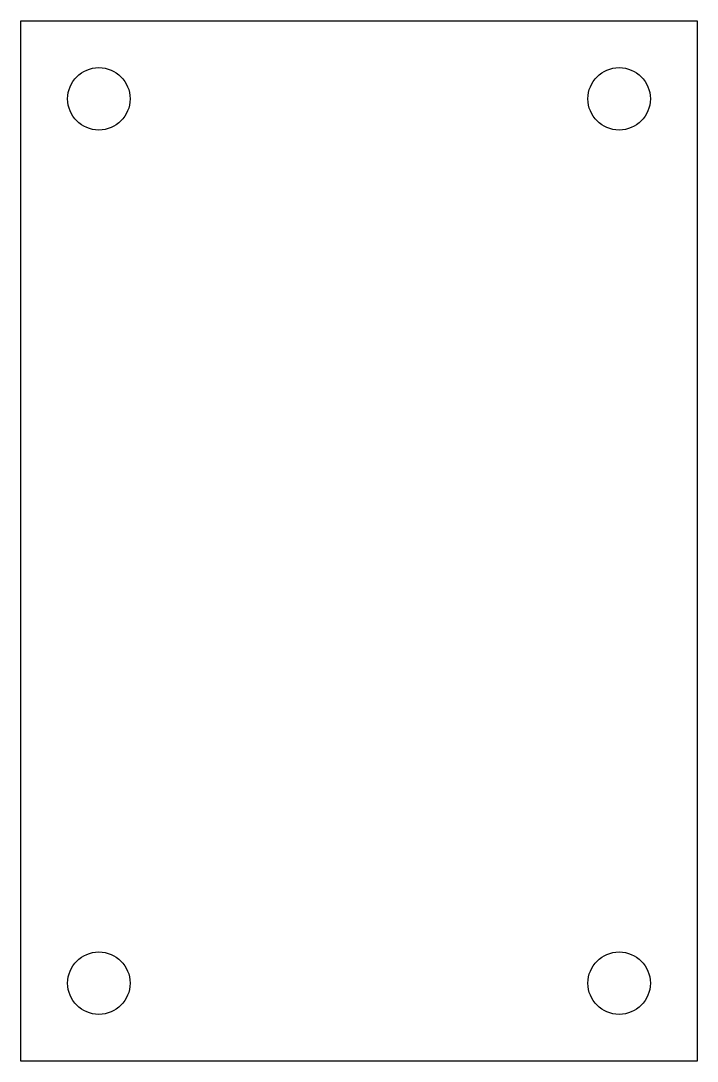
# Model space of a CAD drawing. Header units: millimetres. Extents: x -77.6 to -12.6, y -112 to -12.
import ezdxf

# ---------------------------------------------------------------- set-up
doc = ezdxf.new("R2010")
doc.units = ezdxf.units.MM
doc.layers.get('0').update_dxf_attribs({"linetype": 'CONTINUOUS'})

msp = doc.modelspace()

# ---------------------------------------------------------------- linework, layer by layer
msp.add_lwpolyline([(-77.625, -12), (-12.625, -12), (-12.625, -112), (-77.625, -112)], close=True)
for centre in [(-70.125, -19.5), (-20.125, -19.5), (-70.125, -104.5), (-20.125, -104.5)]:
    msp.add_circle(centre, 3)

doc.saveas('drawing.dxf')
